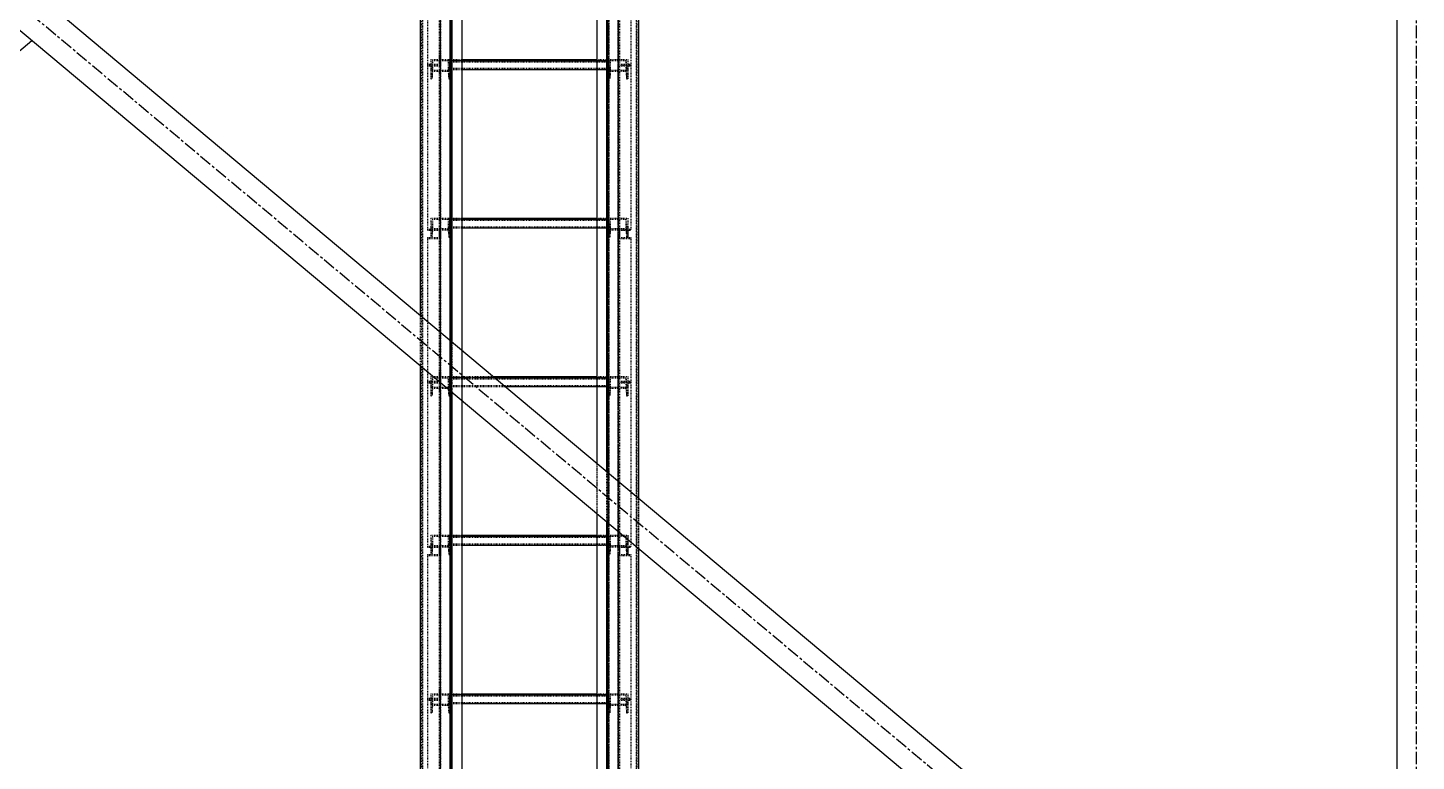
# Model space of a CAD drawing. Header units: millimetres. Extents: x 5143 to 30813, y 232 to 21408.
# Drawn here: x 24299 to 25174, y 7890 to 8352 of the extents above; entities that cross this region are included whole.
import ezdxf

# ---------------------------------------------------------------- set-up
doc = ezdxf.new("R2010")
doc.units = ezdxf.units.MM
doc.header["$LTSCALE"] = 0.25
for name, pattern in [('CENTER', [50.8, 31.75, -6.35, 6.35, -6.35]), ('XKITLINE00', [0]), ('XKITLINE02', [4, 2, -2]), ('XKITLINE03', [6, 3, -1, 1, -1])]:
    doc.linetypes.add(name, pattern=pattern)

msp = doc.modelspace()

# ---------------------------------------------------------------- linework, layer by layer
at = {"color": 3, "linetype": 'XKITLINE02'}
for p, q in [((24547.15, 9176.54), (24547.15, 7532.54)), ((24547.68, 9176.28), (24547.68, 7532)), ((24564.91, 9176.28), (24564.92, 7532)), ((24565, 9179.87), (24565, 7539.09)), ((24565.45, 9176.54), (24565.45, 7532.54)), ((24565.85, 9179.87), (24565.85, 7539.18)), ((24566.3, 9176.54), (24566.3, 7600.34)), ((24572.5, 9179.14), (24572.5, 7540.22)), ((24664.15, 9180.19), (24664.15, 7539.18)), ((24664.54, 9176.54), (24664.54, 7532.54)), ((24665, 9180.27), (24665, 7539.09)), ((24665.07, 9176.28), (24665.07, 7532)), ((24682.31, 9176.28), (24682.31, 7532)), ((24682.84, 9176.54), (24682.84, 7532.54)), ((24683.69, 9176.54), (24683.69, 7561.84)), ((24657.5, 9125.5), (24657.5, 7540.22)), ((24558.2, 8425.51), (24558.2, 8329.48)), ((24559, 8425.51), (24559, 8328.87)), ((24670.98, 8425.51), (24670.98, 8328.87)), ((24671.78, 8425.51), (24671.78, 8329.48)), ((24551, 8419.98), (24551, 8328.87)), ((24678.98, 8419.98), (24678.98, 8328.87)), ((24558.2, 8335), (24559, 8335)), ((24558.2, 8335), (24558.2, 8329.48)), ((24559, 8335), (24559, 8328.87)), ((24670.98, 8335), (24671.78, 8335)), ((24551, 8329.48), (24558.2, 8329.48)), ((24551, 8329.48), (24551, 8328.87)), ((24551, 8328.87), (24559, 8328.87)), ((24551, 8328.87), (24551, 8224.97)), ((24551, 8328.87), (24559, 8328.87)), ((24551, 8328.32), (24558.2, 8328.32)), ((24553, 8332.32), (24553, 8325.71)), ((24553, 8332.32), (24553, 8326.83)), ((24553, 8332.32), (24565, 8332.32)), ((24553, 8326.83), (24553, 8320.22)), ((24553, 8326.83), (24553.68, 8326.83)), ((24553, 8325.71), (24553, 8320.22)), ((24553, 8325.71), (24565, 8325.71)), ((24554.06, 8331.62), (24553.68, 8326.83)), ((24553.68, 8326.83), (24553.68, 8320.22)), ((24554.06, 8325.01), (24553.68, 8320.22)), ((24554.06, 8331.62), (24554.06, 8325.01)), ((24554.06, 8331.62), (24563.93, 8331.62)), ((24554.06, 8325.01), (24563.93, 8325.01)), ((24558.2, 8328.32), (24558.2, 8220.05)), ((24559, 8328.87), (24559, 8220.05)), ((24563.93, 8331.62), (24563.93, 8325.01)), ((24563.93, 8331.62), (24564.32, 8326.83)), ((24563.93, 8325.01), (24564.32, 8320.22)), ((24564.32, 8326.83), (24564.32, 8320.22)), ((24564.32, 8326.83), (24565, 8326.83)), ((24565, 8332.32), (24565, 8325.71)), ((24565, 8332.32), (24565, 8326.83)), ((24565, 8332.32), (24572.5, 8332.32)), ((24565, 8332.32), (24565, 8326.12)), ((24565, 8331.61), (24572.5, 8331.61)), ((24565, 8331.56), (24664.97, 8331.56)), ((24565, 8330.98), (24664.97, 8330.98)), ((24565, 8326.83), (24565, 8320.22)), ((24565, 8326.83), (24664.97, 8326.83)), ((24565, 8326.79), (24664.97, 8326.79)), ((24565, 8326.16), (24664.97, 8326.16)), ((24565, 8326.12), (24572.5, 8326.12)), ((24565, 8325.71), (24565, 8320.22)), ((24657.5, 8332.32), (24664.97, 8332.32)), ((24657.5, 8331.61), (24664.97, 8331.61)), ((24657.5, 8326.12), (24664.97, 8326.12)), ((24664.97, 8332.32), (24664.97, 8326.83)), ((24664.97, 8332.32), (24676.98, 8332.32)), ((24664.97, 8332.32), (24664.97, 8325.71)), ((24664.97, 8332.32), (24664.97, 8326.12)), ((24664.97, 8326.83), (24665.66, 8326.83)), ((24664.97, 8326.83), (24664.97, 8320.22)), ((24664.97, 8325.71), (24664.97, 8320.22)), ((24664.97, 8325.71), (24676.98, 8325.71)), ((24666.04, 8331.62), (24665.66, 8326.83)), ((24665.66, 8326.83), (24665.66, 8320.22)), ((24666.04, 8325.01), (24665.66, 8320.22)), ((24666.04, 8331.62), (24675.91, 8331.62)), ((24666.04, 8331.62), (24666.04, 8325.01)), ((24666.04, 8325.01), (24675.91, 8325.01)), ((24670.98, 8328.87), (24678.98, 8328.87)), ((24670.98, 8328.87), (24670.98, 8323.4)), ((24670.98, 8328.87), (24678.98, 8328.87)), ((24670.98, 8325.71), (24670.98, 8220.05)), ((24671.78, 8329.48), (24678.98, 8329.48)), ((24671.78, 8328.32), (24671.78, 8323.4)), ((24671.78, 8328.32), (24678.98, 8328.32)), ((24671.78, 8328.32), (24671.78, 8220.05)), ((24675.91, 8331.62), (24676.3, 8326.83)), ((24675.91, 8331.62), (24675.91, 8325.01)), ((24675.91, 8325.01), (24676.3, 8320.22)), ((24676.3, 8326.83), (24676.98, 8326.83)), ((24676.3, 8326.83), (24676.3, 8320.22)), ((24676.98, 8332.32), (24676.98, 8326.83)), ((24676.98, 8332.32), (24676.98, 8325.71)), ((24676.98, 8326.83), (24676.98, 8320.22)), ((24676.98, 8325.71), (24676.98, 8320.22)), ((24678.98, 8328.87), (24678.98, 8328.32)), ((24678.98, 8328.87), (24678.98, 8224.97)), ((24553, 8320.22), (24553.68, 8320.22)), ((24558.2, 8323.4), (24559, 8323.4)), ((24564.32, 8320.22), (24565, 8320.22)), ((24664.97, 8320.22), (24665.66, 8320.22)), ((24670.98, 8323.4), (24671.78, 8323.4)), ((24676.3, 8320.22), (24676.98, 8320.22)), ((24553, 8232.49), (24553, 8225.88)), ((24553, 8232.49), (24553, 8227)), ((24553, 8232.49), (24565, 8232.49)), ((24554.06, 8231.79), (24553.68, 8227)), ((24554.06, 8231.79), (24554.06, 8225.18)), ((24554.06, 8231.79), (24563.93, 8231.79)), ((24563.93, 8231.79), (24563.93, 8225.18)), ((24563.93, 8231.79), (24564.32, 8227)), ((24565, 8232.49), (24565, 8225.88)), ((24565, 8232.49), (24565, 8227)), ((24565, 8232.49), (24572.5, 8232.49)), ((24565, 8232.49), (24565, 8226.29)), ((24565, 8231.79), (24572.5, 8231.79)), ((24565, 8231.73), (24664.97, 8231.73)), ((24565, 8231.15), (24664.97, 8231.15)), ((24657.5, 8232.49), (24664.97, 8232.49)), ((24657.5, 8231.79), (24664.97, 8231.79)), ((24664.97, 8232.49), (24664.97, 8226.29)), ((24664.97, 8232.49), (24664.97, 8227)), ((24664.97, 8232.49), (24676.98, 8232.49)), ((24664.97, 8232.49), (24664.97, 8225.88)), ((24666.04, 8231.79), (24665.66, 8227)), ((24666.04, 8231.79), (24675.91, 8231.79)), ((24666.04, 8231.79), (24666.04, 8225.18)), ((24675.91, 8231.79), (24676.3, 8227)), ((24675.91, 8231.79), (24675.91, 8225.18)), ((24676.98, 8232.49), (24676.98, 8227)), ((24676.98, 8232.49), (24676.98, 8225.52)), ((24551, 8225.52), (24551, 8224.97)), ((24551, 8225.52), (24559, 8225.52)), ((24551, 8224.97), (24558.2, 8224.97)), ((24551, 8220.33), (24551, 8129.21)), ((24551, 8220.33), (24558.2, 8220.33)), ((24553, 8227), (24553, 8220.39)), ((24553, 8227), (24553.68, 8227)), ((24553, 8225.88), (24553, 8220.39)), ((24553, 8225.88), (24565, 8225.88)), ((24553, 8220.39), (24553.68, 8220.39)), ((24553.68, 8227), (24553.68, 8220.39)), ((24554.06, 8225.18), (24553.68, 8220.39)), ((24554.06, 8225.18), (24563.93, 8225.18)), ((24558.2, 8225.86), (24558.2, 8129.83)), ((24558.2, 8225.86), (24559, 8225.86)), ((24558.2, 8224.97), (24558.2, 8220.05)), ((24558.2, 8220.05), (24559, 8220.05)), ((24559, 8225.86), (24559, 8129.21)), ((24559, 8225.52), (24559, 8220.05)), ((24563.93, 8225.18), (24564.32, 8220.39)), ((24564.32, 8227), (24564.32, 8220.39)), ((24564.32, 8227), (24565, 8227)), ((24564.32, 8220.39), (24565, 8220.39)), ((24565, 8227), (24565, 8220.39)), ((24565, 8227), (24664.97, 8227)), ((24565, 8226.96), (24664.97, 8226.96)), ((24565, 8226.33), (24664.97, 8226.33)), ((24565, 8226.29), (24572.5, 8226.29)), ((24565, 8225.88), (24565, 8220.39)), ((24657.5, 8226.29), (24664.97, 8226.29)), ((24664.97, 8227), (24665.66, 8227)), ((24664.97, 8227), (24664.97, 8220.39)), ((24664.97, 8225.88), (24664.97, 8220.39)), ((24664.97, 8225.88), (24676.98, 8225.88)), ((24664.97, 8220.39), (24665.66, 8220.39)), ((24665.66, 8227), (24665.66, 8220.39)), ((24666.04, 8225.18), (24665.66, 8220.39)), ((24666.04, 8225.18), (24675.91, 8225.18)), ((24670.98, 8225.86), (24670.98, 8219.72)), ((24670.98, 8225.86), (24671.78, 8225.86)), ((24670.98, 8225.86), (24670.98, 8129.21)), ((24670.98, 8225.52), (24678.98, 8225.52)), ((24670.98, 8220.05), (24671.78, 8220.05)), ((24671.78, 8225.86), (24671.78, 8220.33)), ((24671.78, 8225.86), (24671.78, 8129.83)), ((24671.78, 8224.97), (24678.98, 8224.97)), ((24671.78, 8220.33), (24678.98, 8220.33)), ((24675.91, 8225.18), (24676.3, 8220.39)), ((24676.3, 8227), (24676.98, 8227)), ((24676.3, 8227), (24676.3, 8220.39)), ((24676.3, 8220.39), (24676.98, 8220.39)), ((24676.98, 8227), (24676.98, 8220.39)), ((24676.98, 8225.52), (24676.98, 8220.39)), ((24678.98, 8220.33), (24678.98, 8219.72)), ((24678.98, 8220.33), (24678.98, 8129.21)), ((24551, 8219.72), (24559, 8219.72)), ((24670.98, 8219.72), (24678.98, 8219.72)), ((24546.3, 8171.44), (24546.3, 8139.66)), ((24566.3, 8154.69), (24566.3, 8122.92)), ((24572.5, 8149.5), (24572.5, 8117.73)), ((24553, 8132.67), (24553, 8126.06)), ((24553, 8132.67), (24553, 8127.18)), ((24553, 8132.67), (24565, 8132.67)), ((24558.2, 8135.35), (24559, 8135.35)), ((24558.2, 8135.35), (24558.2, 8129.83)), ((24559, 8135.35), (24559, 8129.21)), ((24565, 8132.67), (24565, 8126.06)), ((24565, 8132.67), (24565, 8127.18)), ((24565, 8132.67), (24592.6, 8132.67)), ((24565, 8132.67), (24565, 8126.47)), ((24657.5, 8132.67), (24664.97, 8132.67)), ((24664.97, 8132.67), (24664.97, 8127.18)), ((24664.97, 8132.67), (24676.98, 8132.67)), ((24664.97, 8132.67), (24664.97, 8126.06)), ((24664.97, 8132.67), (24664.97, 8126.47)), ((24670.98, 8135.35), (24671.78, 8135.35)), ((24676.98, 8132.67), (24676.98, 8127.18)), ((24676.98, 8132.67), (24676.98, 8126.06)), ((24551, 8129.83), (24558.2, 8129.83)), ((24551, 8129.83), (24551, 8129.21)), ((24551, 8129.21), (24551, 8025.32)), ((24551, 8129.21), (24559, 8129.21)), ((24551, 8129.21), (24559, 8129.21)), ((24551, 8128.67), (24558.2, 8128.67)), ((24553, 8127.18), (24553, 8120.57)), ((24553, 8127.18), (24553.68, 8127.18)), ((24553, 8126.06), (24553, 8120.57)), ((24553, 8126.06), (24565, 8126.06)), ((24554.06, 8131.97), (24553.68, 8127.18)), ((24553.68, 8127.18), (24553.68, 8120.57)), ((24554.06, 8125.36), (24553.68, 8120.57)), ((24554.06, 8131.97), (24554.06, 8125.36)), ((24554.06, 8131.97), (24563.93, 8131.97)), ((24554.06, 8125.36), (24563.93, 8125.36)), ((24558.2, 8128.67), (24558.2, 8020.4)), ((24559, 8129.21), (24559, 8020.4)), ((24563.93, 8131.97), (24563.93, 8125.36)), ((24563.93, 8131.97), (24564.32, 8127.18)), ((24563.93, 8125.36), (24564.32, 8120.57)), ((24564.32, 8127.18), (24564.32, 8120.57)), ((24564.32, 8127.18), (24565, 8127.18)), ((24565, 8131.96), (24593.45, 8131.96)), ((24565, 8131.91), (24664.97, 8131.91)), ((24565, 8131.32), (24664.97, 8131.32)), ((24565, 8127.18), (24565, 8120.57)), ((24565, 8127.18), (24664.97, 8127.18)), ((24565, 8127.14), (24664.97, 8127.14)), ((24565, 8126.51), (24664.97, 8126.51)), ((24565, 8126.47), (24600, 8126.47)), ((24565, 8126.06), (24565, 8120.57)), ((24657.5, 8131.96), (24664.97, 8131.96)), ((24657.5, 8126.47), (24664.97, 8126.47)), ((24664.97, 8127.18), (24665.66, 8127.18)), ((24664.97, 8127.18), (24664.97, 8120.57)), ((24664.97, 8126.06), (24664.97, 8120.57)), ((24664.97, 8126.06), (24676.98, 8126.06)), ((24666.04, 8131.97), (24665.66, 8127.18)), ((24665.66, 8127.18), (24665.66, 8120.57)), ((24666.04, 8125.36), (24665.66, 8120.57)), ((24666.04, 8131.97), (24675.91, 8131.97)), ((24666.04, 8131.97), (24666.04, 8125.36)), ((24666.04, 8125.36), (24675.91, 8125.36)), ((24670.98, 8129.21), (24670.98, 8123.74)), ((24670.98, 8129.21), (24678.98, 8129.21)), ((24670.98, 8129.21), (24670.98, 8020.4)), ((24670.98, 8129.21), (24678.98, 8129.21)), ((24671.78, 8129.83), (24678.98, 8129.83)), ((24671.78, 8128.67), (24671.78, 8123.74)), ((24671.78, 8128.67), (24678.98, 8128.67)), ((24671.78, 8128.67), (24671.78, 8020.4)), ((24675.91, 8131.97), (24676.3, 8127.18)), ((24675.91, 8131.97), (24675.91, 8125.36)), ((24675.91, 8125.36), (24676.3, 8120.57)), ((24676.3, 8127.18), (24676.98, 8127.18)), ((24676.3, 8127.18), (24676.3, 8120.57)), ((24676.98, 8127.18), (24676.98, 8120.57)), ((24676.98, 8126.06), (24676.98, 8120.57)), ((24678.98, 8129.21), (24678.98, 8128.67)), ((24678.98, 8129.21), (24678.98, 8025.32)), ((24553, 8120.57), (24553.68, 8120.57)), ((24558.2, 8123.74), (24559, 8123.74)), ((24564.32, 8120.57), (24565, 8120.57)), ((24664.97, 8120.57), (24665.66, 8120.57)), ((24670.98, 8123.74), (24671.78, 8123.74)), ((24676.3, 8120.57), (24676.98, 8120.57)), ((24657.5, 8078.33), (24657.5, 8046.55)), ((24663.69, 8073.14), (24663.69, 8041.37)), ((24683.69, 8056.4), (24683.69, 8024.62)), ((24553, 8032.84), (24553, 8026.23)), ((24553, 8032.84), (24553, 8027.35)), ((24553, 8032.84), (24565, 8032.84)), ((24554.06, 8032.14), (24553.68, 8027.35)), ((24554.06, 8032.14), (24554.06, 8025.53)), ((24554.06, 8032.14), (24563.93, 8032.14)), ((24563.93, 8032.14), (24563.93, 8025.53)), ((24563.93, 8032.14), (24564.32, 8027.35)), ((24565, 8032.84), (24565, 8026.23)), ((24565, 8032.84), (24565, 8027.35)), ((24565, 8032.84), (24572.5, 8032.84)), ((24565, 8032.84), (24565, 8026.64)), ((24565, 8032.13), (24572.5, 8032.13)), ((24565, 8032.08), (24664.97, 8032.08)), ((24565, 8031.5), (24664.97, 8031.5)), ((24657.5, 8032.84), (24664.97, 8032.84)), ((24657.5, 8032.13), (24664.97, 8032.13)), ((24664.97, 8032.84), (24664.97, 8026.64)), ((24664.97, 8032.84), (24664.97, 8027.35)), ((24664.97, 8032.84), (24676.98, 8032.84)), ((24664.97, 8032.84), (24664.97, 8026.23)), ((24666.04, 8032.14), (24665.66, 8027.35)), ((24666.04, 8032.14), (24675.91, 8032.14)), ((24666.04, 8032.14), (24666.04, 8025.53)), ((24675.91, 8032.14), (24676.3, 8027.35)), ((24675.91, 8032.14), (24675.91, 8025.53)), ((24676.98, 8032.84), (24676.98, 8027.35)), ((24676.98, 8032.2), (24676.98, 8025.87)), ((24551, 8025.87), (24551, 8025.32)), ((24551, 8025.87), (24559, 8025.87)), ((24551, 8025.32), (24558.2, 8025.32)), ((24551, 8020.68), (24551, 7929.56)), ((24551, 8020.68), (24558.2, 8020.68)), ((24551, 8020.07), (24559, 8020.07)), ((24553, 8027.35), (24553, 8020.74)), ((24553, 8027.35), (24553.68, 8027.35)), ((24553, 8026.23), (24553, 8020.74)), ((24553, 8026.23), (24565, 8026.23)), ((24553, 8020.74), (24553.68, 8020.74)), ((24553.68, 8027.35), (24553.68, 8020.74)), ((24554.06, 8025.53), (24553.68, 8020.74)), ((24554.06, 8025.53), (24563.93, 8025.53)), ((24558.2, 8026.2), (24558.2, 7930.18)), ((24558.2, 8026.2), (24559, 8026.2)), ((24558.2, 8025.32), (24558.2, 8020.4)), ((24558.2, 8020.4), (24559, 8020.4)), ((24559, 8026.2), (24559, 7929.56)), ((24559, 8025.87), (24559, 8020.4)), ((24563.93, 8025.53), (24564.32, 8020.74)), ((24564.32, 8027.35), (24564.32, 8020.74)), ((24564.32, 8027.35), (24565, 8027.35)), ((24564.32, 8020.74), (24565, 8020.74)), ((24565, 8027.35), (24565, 8020.74)), ((24565, 8027.35), (24664.97, 8027.35)), ((24565, 8027.31), (24664.97, 8027.31)), ((24565, 8026.68), (24664.97, 8026.68)), ((24565, 8026.64), (24572.5, 8026.64)), ((24565, 8026.23), (24565, 8020.74)), ((24657.5, 8026.64), (24664.97, 8026.64)), ((24664.97, 8027.35), (24665.66, 8027.35)), ((24664.97, 8027.35), (24664.97, 8020.74)), ((24664.97, 8026.23), (24664.97, 8020.74)), ((24664.97, 8026.23), (24676.98, 8026.23)), ((24664.97, 8020.74), (24665.66, 8020.74)), ((24665.66, 8027.35), (24665.66, 8020.74)), ((24666.04, 8025.53), (24665.66, 8020.74)), ((24666.04, 8025.53), (24675.91, 8025.53)), ((24670.98, 8026.2), (24670.98, 8020.07)), ((24670.98, 8026.2), (24671.78, 8026.2)), ((24670.98, 8026.2), (24670.98, 7929.56)), ((24670.98, 8025.87), (24678.98, 8025.87)), ((24670.98, 8020.4), (24671.78, 8020.4)), ((24670.98, 8020.07), (24678.98, 8020.07)), ((24671.78, 8026.2), (24671.78, 8020.68)), ((24671.78, 8026.2), (24671.78, 7930.18)), ((24671.78, 8025.32), (24678.98, 8025.32)), ((24671.78, 8020.68), (24678.98, 8020.68)), ((24675.91, 8025.53), (24676.3, 8020.74)), ((24676.3, 8027.35), (24676.98, 8027.35)), ((24676.3, 8027.35), (24676.3, 8020.74)), ((24676.3, 8020.74), (24676.98, 8020.74)), ((24676.98, 8027.35), (24676.98, 8020.74)), ((24676.98, 8025.87), (24676.98, 8020.74)), ((24678.98, 8020.68), (24678.98, 8020.07)), ((24678.98, 8020.68), (24678.98, 7929.56)), ((24553, 7933.02), (24553, 7926.41)), ((24553, 7933.02), (24553, 7927.53)), ((24553, 7933.02), (24565, 7933.02)), ((24554.06, 7932.32), (24553.68, 7927.53)), ((24554.06, 7932.32), (24554.06, 7925.71)), ((24554.06, 7932.32), (24563.93, 7932.32)), ((24558.2, 7935.7), (24559, 7935.7)), ((24558.2, 7935.7), (24558.2, 7930.18)), ((24559, 7935.7), (24559, 7929.56)), ((24563.93, 7932.32), (24563.93, 7925.71)), ((24563.93, 7932.32), (24564.32, 7927.53)), ((24565, 7933.02), (24565, 7926.41)), ((24565, 7933.02), (24565, 7927.53)), ((24565, 7933.02), (24572.5, 7933.02)), ((24565, 7933.02), (24565, 7926.82)), ((24565, 7932.31), (24572.5, 7932.31)), ((24565, 7932.25), (24664.97, 7932.25)), ((24565, 7931.67), (24664.97, 7931.67)), ((24657.5, 7933.02), (24664.97, 7933.02)), ((24657.5, 7932.31), (24664.97, 7932.31)), ((24664.97, 7933.02), (24664.97, 7927.53)), ((24664.97, 7933.02), (24676.98, 7933.02)), ((24664.97, 7933.02), (24664.97, 7926.41)), ((24664.97, 7933.02), (24664.97, 7926.82)), ((24666.04, 7932.32), (24665.66, 7927.53)), ((24666.04, 7932.32), (24675.91, 7932.32)), ((24666.04, 7932.32), (24666.04, 7925.71)), ((24670.98, 7935.7), (24671.78, 7935.7)), ((24675.91, 7932.32), (24676.3, 7927.53)), ((24675.91, 7932.32), (24675.91, 7925.71)), ((24676.98, 7933.02), (24676.98, 7927.53)), ((24676.98, 7933.02), (24676.98, 7926.41)), ((24551, 7930.18), (24558.2, 7930.18)), ((24551, 7930.18), (24551, 7929.56)), ((24551, 7929.56), (24559, 7929.56)), ((24551, 7929.56), (24551, 7825.67)), ((24551, 7929.56), (24559, 7929.56)), ((24551, 7929.02), (24558.2, 7929.02)), ((24553, 7927.53), (24553, 7920.91)), ((24553, 7927.53), (24553.68, 7927.53)), ((24553, 7926.41), (24553, 7920.91)), ((24553, 7926.41), (24565, 7926.41)), ((24553.68, 7927.53), (24553.68, 7920.91)), ((24554.06, 7925.71), (24553.68, 7920.91)), ((24554.06, 7925.71), (24563.93, 7925.71)), ((24558.2, 7929.02), (24558.2, 7820.75)), ((24558.2, 7924.09), (24559, 7924.09)), ((24559, 7929.56), (24559, 7820.75)), ((24563.93, 7925.71), (24564.32, 7920.91)), ((24564.32, 7927.53), (24564.32, 7920.91)), ((24564.32, 7927.53), (24565, 7927.53)), ((24565, 7927.53), (24565, 7920.91)), ((24565, 7927.53), (24664.97, 7927.53)), ((24565, 7927.49), (24664.97, 7927.49)), ((24565, 7926.86), (24664.97, 7926.86)), ((24565, 7926.82), (24572.5, 7926.82)), ((24565, 7926.41), (24565, 7920.91)), ((24657.5, 7926.82), (24664.97, 7926.82)), ((24664.97, 7927.53), (24665.66, 7927.53)), ((24664.97, 7927.53), (24664.97, 7920.91)), ((24664.97, 7926.41), (24664.97, 7920.91)), ((24664.97, 7926.41), (24676.98, 7926.41)), ((24665.66, 7927.53), (24665.66, 7920.91)), ((24666.04, 7925.71), (24665.66, 7920.91)), ((24666.04, 7925.71), (24675.91, 7925.71)), ((24670.98, 7929.56), (24678.98, 7929.56)), ((24670.98, 7929.56), (24670.98, 7924.09)), ((24670.98, 7929.56), (24678.98, 7929.56)), ((24670.98, 7926.41), (24670.98, 7820.75)), ((24670.98, 7924.09), (24671.78, 7924.09)), ((24671.78, 7930.18), (24678.98, 7930.18)), ((24671.78, 7929.02), (24671.78, 7924.09)), ((24671.78, 7929.02), (24678.98, 7929.02)), ((24671.78, 7929.02), (24671.78, 7820.75)), ((24675.91, 7925.71), (24676.3, 7920.91)), ((24676.3, 7927.53), (24676.98, 7927.53)), ((24676.3, 7927.53), (24676.3, 7920.91)), ((24676.98, 7927.53), (24676.98, 7920.91)), ((24676.98, 7926.41), (24676.98, 7920.91)), ((24678.98, 7929.56), (24678.98, 7929.02)), ((24678.98, 7929.56), (24678.98, 7825.67)), ((24553, 7920.91), (24553.68, 7920.91)), ((24564.32, 7920.91), (24565, 7920.91)), ((24664.97, 7920.91), (24665.66, 7920.91)), ((24676.3, 7920.91), (24676.98, 7920.91))]:
    msp.add_line(p, q, dxfattribs=at)
at = {"color": 1, "linetype": 'XKITLINE03'}
for p, q in [((24559, 7503.97), (24559, 9180.33)), ((24565, 9180.27), (24565, 7540.27)), ((24665, 7540.27), (24665, 9180.27)), ((24670.99, 7503.97), (24670.99, 9180.33)), ((24559, 8328.87), (24559, 8419.37)), ((24670.98, 8419.37), (24670.98, 8328.87)), ((24559, 8225.52), (24559, 8328.87)), ((24565, 8325.71), (24565, 8332.32)), ((24664.97, 8331.61), (24565, 8331.61)), ((24664.97, 8332.32), (24664.97, 8325.71)), ((24670.98, 8328.87), (24670.98, 8225.52)), ((24565, 8225.88), (24565, 8232.49)), ((24664.97, 8231.79), (24565, 8231.79)), ((24664.97, 8232.49), (24664.97, 8225.88)), ((24559, 8129.21), (24559, 8219.72)), ((24670.98, 8219.72), (24670.98, 8129.21)), ((24565, 8126.06), (24565, 8132.67)), ((24664.97, 8132.67), (24664.97, 8126.06)), ((24559, 8025.87), (24559, 8129.21)), ((24664.97, 8131.96), (24565, 8131.96)), ((24670.98, 8129.21), (24670.98, 8025.87)), ((24565, 8026.23), (24565, 8032.84)), ((24664.97, 8032.13), (24565, 8032.13)), ((24664.97, 8032.84), (24664.97, 8026.23)), ((24559, 7929.56), (24559, 8020.07)), ((24670.98, 8020.07), (24670.98, 7929.56)), ((24565, 7926.41), (24565, 7933.02)), ((24664.97, 7932.31), (24565, 7932.31)), ((24664.97, 7933.02), (24664.97, 7926.41)), ((24559, 7826.22), (24559, 7929.56)), ((24670.98, 7929.56), (24670.98, 7826.22))]:
    msp.add_line(p, q, dxfattribs=at)
at = {"color": 8, "linetype": 'CENTER'}
for p, q in [((25173.61, 7630.28), (23430, 9090.27)), ((25173.61, 9090.27), (25173.61, 7630.27))]:
    msp.add_line(p, q, dxfattribs=at)
at = {"color": 8, "linetype": 'XKITLINE00'}
for p, q in [((25161.43, 9064.19), (25161.43, 7656.37)), ((23506.2, 9042.36), (25161.6, 7656.22)), ((23506.2, 9010.58), (25130.41, 7650.56)), ((23506.2, 7678.19), (24301.8, 8344.39))]:
    msp.add_line(p, q, dxfattribs=at)
at = {"color": 7, "linetype": 'XKITLINE00'}
for p, q in [((24683.69, 8664.16), (24683.69, 8056.4)), ((24657.5, 8642.22), (24657.5, 8078.33)), ((24663.69, 8647.41), (24663.69, 8073.14)), ((24572.5, 8571.05), (24572.5, 8149.5)), ((24566.3, 8565.86), (24566.3, 8154.69)), ((24546.3, 8549.11), (24546.3, 8171.44)), ((24572.5, 8332.32), (24657.5, 8332.32)), ((24572.5, 8331.61), (24657.5, 8331.61)), ((24572.5, 8326.12), (24657.5, 8326.12)), ((24572.5, 8232.49), (24657.5, 8232.49)), ((24572.5, 8231.79), (24657.5, 8231.79)), ((24572.5, 8226.29), (24657.5, 8226.29)), ((24546.3, 8139.66), (24546.3, 7650.57)), ((24592.6, 8132.67), (24657.5, 8132.67)), ((24593.45, 8131.96), (24657.5, 8131.96)), ((24600, 8126.47), (24657.5, 8126.47)), ((24566.3, 8122.92), (24566.3, 7650.57)), ((24572.5, 8117.73), (24572.5, 7650.57)), ((24657.5, 8046.55), (24657.5, 7650.57)), ((24663.69, 8041.37), (24663.69, 7650.57)), ((24572.5, 8032.84), (24657.5, 8032.84)), ((24572.5, 8032.13), (24657.5, 8032.13)), ((24572.5, 8026.64), (24657.5, 8026.64)), ((24683.69, 8024.62), (24683.69, 7650.57)), ((24572.5, 7933.02), (24657.5, 7933.02)), ((24572.5, 7932.31), (24657.5, 7932.31)), ((24572.5, 7926.82), (24657.5, 7926.82))]:
    msp.add_line(p, q, dxfattribs=at)
at = {"color": 1, "linetype": 'XKITLINE00'}
for centre in [(24559, 8328.87), (24559, 8328.87), (24565, 8332.32), (24565, 8331.61), (24565, 8325.71), (24664.97, 8332.32), (24664.97, 8331.61), (24664.97, 8325.71), (24670.98, 8328.87), (24670.98, 8328.87), (24565, 8232.49), (24565, 8231.79), (24664.97, 8231.79), (24664.97, 8232.49), (24559, 8225.52), (24565, 8225.88), (24664.97, 8225.88), (24670.98, 8225.52), (24559, 8219.72), (24670.98, 8219.72), (24565, 8132.67), (24664.97, 8132.67), (24559, 8129.21), (24559, 8129.21), (24565, 8131.96), (24565, 8126.06), (24664.97, 8131.96), (24664.97, 8126.06), (24670.98, 8129.21), (24670.98, 8129.21), (24565, 8032.84), (24565, 8032.13), (24664.97, 8032.13), (24664.97, 8032.84), (24559, 8025.87), (24559, 8020.07), (24565, 8026.23), (24664.97, 8026.23), (24670.98, 8025.87), (24670.98, 8020.07), (24565, 7933.02), (24565, 7932.31), (24664.97, 7933.02), (24664.97, 7932.31), (24559, 7929.56), (24559, 7929.56), (24565, 7926.41), (24664.97, 7926.41), (24670.98, 7929.56), (24670.98, 7929.56)]:
    msp.add_circle(centre, 0.05, dxfattribs=at)

doc.saveas('drawing.dxf')
